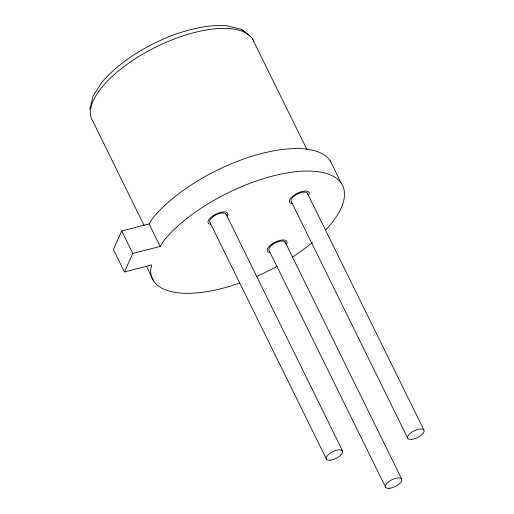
<?xml version="1.0" encoding="UTF-8"?>
<svg xmlns="http://www.w3.org/2000/svg" width="514" height="514" viewBox="0 0 514 514"><rect width="100%" height="100%" fill="white"/><g stroke="black" fill="none" stroke-linecap="round" stroke-linejoin="round"><path stroke-width="0.77" d="M89.841 109.019L93.13 95.983L101.978 82.169C120.321 61.012 144.967 46.523 170.609 35.941C188.477 29.465 207.226 24.454 226.391 25.7L240.533 29.08L243.334 30.724M227.413 215.951L227.875 214.499A10.878 4.51 -26.2 0 0 214.569 214.826A10.878 4.51 -26.2 0 0 210.547 224.348M330.997 162.083A105.89 43.915 -26.2 0 0 251.121 156.545A105.89 43.915 -26.2 0 0 152.645 218.328L149.073 223.937L121.734 230.953L113.369 249.438L124.439 271.945L151.778 264.928L150.538 269.94A105.89 43.915 -26.2 0 0 239.479 283.124M124.439 271.945L132.811 253.46L121.734 230.953M132.811 253.46L160.15 246.444L163.715 240.835A105.89 43.915 -26.2 0 1 300.549 171.303A105.89 43.915 -26.2 0 1 325.857 229.803M242.055 29.683L250.1 36.276M330.2 160.779L341.27 183.286M252.419 38.788L306.89 149.484M307.327 193.123L423.883 429.993M407.827 438.358L291.271 201.488A9.066 3.759 -26.2 0 1 298.255 193.643A9.066 3.759 -26.2 0 1 307.603 194.074M285.116 242.049L401.672 478.919M385.616 487.291L269.06 250.421A9.066 3.759 -26.2 0 1 276.044 242.569A9.066 3.759 -26.2 0 1 285.392 243.006M225.954 213.965L342.51 450.836M326.454 459.208L209.898 222.337A9.066 3.759 -26.2 0 1 216.882 214.486A9.066 3.759 -26.2 0 1 226.231 214.923M149.073 223.937L160.15 246.444M144.048 225.325L93.118 121.812A89.937 37.297 -26.2 0 1 155.035 47.461A89.937 37.297 -26.2 0 1 253.839 41.422M146.477 266.336L153.744 281.1M312.377 242.467A105.89 43.915 -26.2 0 1 292.421 257.122M277.232 266.207A105.89 43.915 -26.2 0 1 256.537 276.403M270.011 252.47A10.878 4.51 -26.2 0 1 269.304 246.206A10.878 4.51 -26.2 0 1 282.359 239.993A10.878 4.51 -26.2 0 1 286.099 244.812M308.548 195.526A10.878 4.51 -26.2 0 0 303.016 191.279A10.878 4.51 -26.2 0 0 290.057 199.085L289.408 200.582A10.878 4.51 -26.2 0 0 292.652 203.576M389.458 488.287A9.066 3.759 -26.2 0 0 401.948 479.877A9.066 3.759 -26.2 0 0 389.528 481.149A9.066 3.759 -26.2 0 0 389.458 488.287M411.669 439.361A9.066 3.759 -26.2 0 0 424.159 430.944A9.066 3.759 -26.2 0 0 411.74 432.223A9.066 3.759 -26.2 0 0 411.669 439.361M330.296 460.203A9.066 3.759 -26.2 0 0 342.78 451.793A9.066 3.759 -26.2 0 0 330.361 453.065A9.066 3.759 -26.2 0 0 330.296 460.203"/></g></svg>
